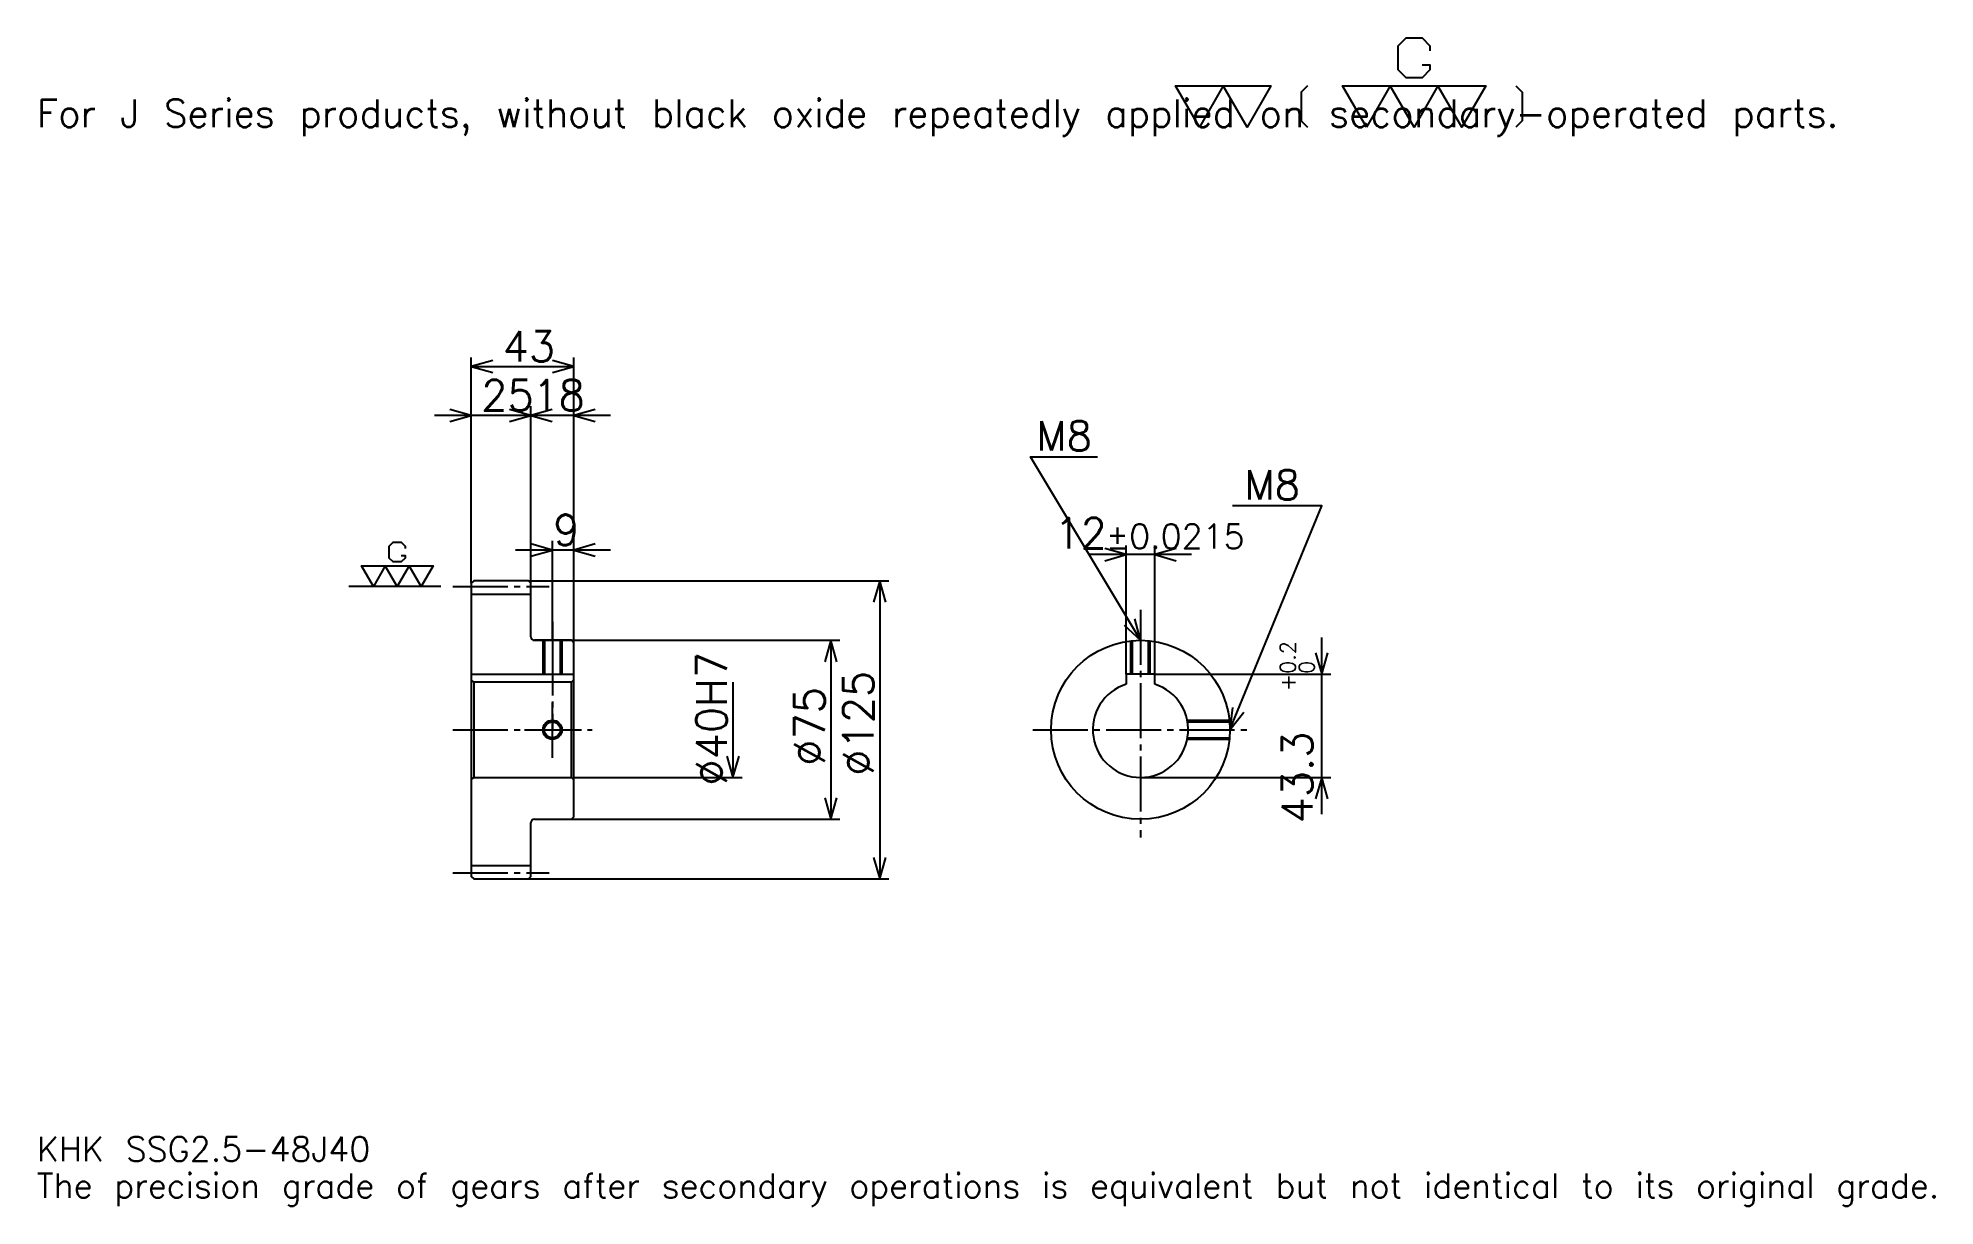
# Model space of a CAD drawing. Extents: x 26 to 822, y 9 to 499.
import ezdxf

# ---------------------------------------------------------------- set-up
doc = ezdxf.new("R2010")
doc.units = 0
doc.linetypes.add('DASHDOT', pattern=[30.782608, 23.086957, -2.565217, 2.565217, -2.565217])
doc.layers.get('0').update_dxf_attribs({"linetype": 'CONTINUOUS'})
doc.layers.add('DASHDOT', color=6, linetype='DASHDOT')
doc.styles.add('KANJI', font='TXT', dxfattribs={"bigfont": 'BIGFONT'})

msp = doc.modelspace()

# ---------------------------------------------------------------- linework, layer by layer
at = {"color": 5}
for p, q in [((207.782593, 271.565216), (207.782593, 365.195648)), ((207.782593, 361.347839), (250.782593, 361.347839)), ((250.782593, 271.565216), (250.782593, 365.195648)), ((232.782593, 271.565216), (232.782593, 344.673889)), ((248.173889, 340.82608), (192.391296, 340.82608)), ((266.173889, 340.82608), (217.391296, 340.82608)), ((241.782593, 271.565216), (241.782593, 288.239136)), ((266.173889, 284.391296), (226.391296, 284.391296)), ((509.760834, 282.478271), (466.978241, 282.478271)), ((482.369537, 232.365219), (482.369537, 286.32608)), ((494.369537, 232.365219), (494.369537, 286.32608)), ((207.782593, 270.565216), (207.782593, 271.565216)), ((231.782593, 271.565216), (250.782593, 271.565216)), ((232.782593, 270.565216), (232.782593, 271.565216)), ((241.782593, 246.565216), (241.782593, 271.565216)), ((241.782593, 246.565216), (241.782593, 271.565216)), ((250.782593, 271.565216), (382.891296, 271.565216)), ((250.782593, 245.565216), (250.782593, 271.565216)), ((379.043457, 271.565216), (379.043457, 146.565216)), ((564.347778, 173.67392), (564.347778, 247.756516)), ((234.282593, 246.565216), (250.782593, 246.565216)), ((250.782593, 246.565216), (362.369568, 246.565216)), ((358.521729, 246.565216), (358.521729, 171.565216)), ((494.369537, 232.365219), (568.195679, 232.365219)), ((317.478241, 229.065216), (317.478241, 189.065216)), ((250.782593, 189.065216), (321.32608, 189.065216)), ((488.369537, 189.065216), (568.195679, 189.065216)), ((234.282593, 171.565216), (250.782593, 171.565216)), ((250.782593, 171.565216), (362.369568, 171.565216)), ((231.782593, 146.565216), (250.782593, 146.565216)), ((250.782593, 146.565216), (382.891296, 146.565216))]:
    msp.add_line(p, q, dxfattribs=at)
at = {"color": 7}
msp.add_line((194.956512, 269.065216), (156.478241, 269.065216), dxfattribs=at)
at = {"color": 4}
for p, q in [((207.782593, 265.940216), (232.782593, 265.940216)), ((207.782593, 232.365219), (250.782593, 232.365219)), ((208.782593, 229.065216), (208.782593, 189.065216)), ((249.782593, 229.065216), (250.782593, 230.065216)), ((249.782593, 189.065216), (250.782593, 188.065216)), ((207.782593, 152.190216), (232.782593, 152.190216))]:
    msp.add_line(p, q, dxfattribs=at)
at = {"color": 7}
for points in [[(606.417358, 487.750427), (609.752136, 487.750427), (609.752136, 485.749573), (606.417358, 482.414795), (599.747803, 482.414795), (596.413025, 485.749573), (596.413025, 495.753906), (599.747803, 499.088715), (606.417358, 499.088715), (609.752136, 495.753906), (609.752136, 493.753052)], [(513.043457, 461.739136), (503.039124, 479.080017), (543.056519, 479.080017), (533.052124, 461.739136), (523.047791, 479.080017), (513.043457, 461.739136)], [(558.396484, 479.080017), (555.728699, 476.41217), (555.728699, 464.406952), (558.396484, 461.739136)], [(583.073914, 461.739136), (573.069519, 479.080017), (633.095642, 479.080017), (623.091309, 461.739136), (613.086914, 479.080017), (603.082581, 461.739136), (593.078247, 479.080017), (583.073914, 461.739136)], [(645.767822, 479.080017), (648.435669, 476.41217), (648.435669, 464.406952), (645.767822, 461.739136)], [(178.410858, 282.070862), (180.078247, 282.070862), (180.078247, 281.070435), (178.410858, 279.403046), (175.076065, 279.403046), (173.408676, 281.070435), (173.408676, 286.072601), (175.076065, 287.73999), (178.410858, 287.73999), (180.078247, 286.072601), (180.078247, 285.072174)], [(166.739105, 269.065216), (161.736938, 277.735657), (191.749985, 277.735657), (186.747803, 269.065216), (181.745636, 277.735657), (176.743469, 269.065216), (171.741287, 277.735657), (166.739105, 269.065216)]]:
    msp.add_lwpolyline(points, dxfattribs=at)
at = {"color": 5}
for points in [[(216.760849, 363.913025), (207.782593, 361.347839), (216.760849, 358.782593)], [(241.804337, 358.782593), (250.782593, 361.347839), (241.804337, 363.913025)], [(198.804337, 338.260864), (207.782593, 340.82608), (198.804337, 343.391296)], [(223.804337, 338.260864), (232.782593, 340.82608), (223.804337, 343.391296)], [(241.760849, 343.391296), (232.782593, 340.82608), (241.760849, 338.260864)], [(259.760864, 343.391296), (250.782593, 340.82608), (259.760864, 338.260864)], [(488.369537, 246.565216), (442.195618, 323.521729), (470.413025, 323.521729)], [(525.869507, 209.065216), (564.347778, 303), (526.89563, 303)], [(232.804337, 281.82608), (241.782593, 284.391296), (232.804337, 286.956512)], [(259.760864, 286.956512), (250.782593, 284.391296), (259.760864, 281.82608)], [(473.391266, 279.913025), (482.369537, 282.478271), (473.391266, 285.043457)], [(503.347809, 285.043457), (494.369537, 282.478271), (503.347809, 279.913025)], [(381.608673, 262.586945), (379.043457, 271.565216), (376.478241, 262.586945)], [(481.550598, 252.944214), (488.369537, 246.565216), (485.949921, 255.583801)], [(361.086945, 237.58696), (358.521729, 246.565216), (355.956512, 237.58696)], [(561.782593, 241.343475), (564.347778, 232.365219), (566.913025, 241.343475)], [(526.899048, 218.345825), (525.869507, 209.065216), (531.646606, 216.401093)], [(314.913025, 198.043472), (317.478241, 189.065216), (320.043457, 198.043472)], [(566.913025, 180.08696), (564.347778, 189.065216), (561.782593, 180.08696)], [(355.956512, 180.543472), (358.521729, 171.565216), (361.086945, 180.543472)], [(376.478241, 155.543472), (379.043457, 146.565216), (381.608673, 155.543472)]]:
    msp.add_lwpolyline(points, dxfattribs=at)
at = {"color": 4}
for points in [[(232.782593, 248.065216), (232.782593, 270.565216), (231.782593, 271.565216), (208.782593, 271.565216), (207.782593, 270.565216), (207.782593, 188.065216)], [(234.282593, 171.565216), (249.782593, 171.565216), (250.782593, 172.565216), (250.782593, 245.565216), (249.782593, 246.565216), (234.282593, 246.565216)], [(237.782593, 246.565216), (237.782593, 232.365219)], [(238.457596, 246.565216), (238.457596, 232.365219)], [(245.10759, 246.565216), (245.10759, 232.365219)], [(245.782593, 246.565216), (245.782593, 232.365219)], [(484.369537, 232.365219), (484.369537, 246.351273)], [(485.044525, 232.365219), (485.044525, 246.417511)], [(491.69455, 232.365219), (491.69455, 246.417511)], [(492.369537, 232.365219), (492.369537, 246.351273)], [(494.369537, 228.143997), (494.369537, 232.365219), (482.369537, 232.365219), (482.369537, 228.143997)], [(207.782593, 188.065216), (208.782593, 189.065216), (249.782593, 189.065216), (249.782593, 229.065216), (208.782593, 229.065216), (207.782593, 230.065216)], [(507.965454, 213.065216), (525.655579, 213.065216)], [(508.091217, 212.390213), (525.721802, 212.390213)], [(507.965454, 205.065216), (525.655579, 205.065216)], [(508.091217, 205.740219), (525.721802, 205.740219)], [(207.782593, 188.065216), (207.782593, 147.565216), (208.782593, 146.565216), (231.782593, 146.565216), (232.782593, 147.565216), (232.782593, 170.065216)]]:
    msp.add_lwpolyline(points, dxfattribs=at)
for centre, radius in [((488.369537, 209.065216), 37.5), ((241.782593, 209.065216), 3.325)]:
    msp.add_circle(centre, radius, dxfattribs=at)
at = {"color": 7}
msp.add_circle((241.782593, 209.065216), 4, dxfattribs=at)
at = {"color": 4}
for centre, radius, start, end in [((234.282593, 248.065216), 1.5, 180, 270), ((488.369537, 209.065216), 20, 107.457602748, 72.542397252), ((234.282593, 170.065216), 1.5, 90, 180)]:
    msp.add_arc(centre, radius, start, end, dxfattribs=at)
at = {"layer": 'DASHDOT', "color": 7}
for p, q in [((200.086945, 269.065216), (240.478241, 269.065216)), ((488.369537, 259.391296), (488.369537, 163.869568)), ((241.782593, 246.565216), (241.782593, 209.065216)), ((200.086945, 209.065216), (258.478241, 209.065216)), ((443.173889, 209.065216), (533.565186, 209.065216)), ((200.086945, 149.065216), (240.478241, 149.065216))]:
    msp.add_line(p, q, dxfattribs=at)
for points in [[(241.782593, 254.260864), (241.782593, 224.669556)], [(241.782593, 197.369568), (241.782593, 220.760864)], [(230.086945, 209.065216), (253.478241, 209.065216)]]:
    msp.add_lwpolyline(points, dxfattribs=at)

# ---------------------------------------------------------------- texts
at = {"color": 7, "style": 'KANJI'}
for s, height, p in [('For J Series products, without black oxide repeatedly applied on secondary-operated parts.', 11.543478, (25.652174, 461.739136)), ('43', 12.826087, (220.945633, 363.399994)), ('25', 12.826087, (211.945633, 342.878235)), ('18', 12.826087, (233.445633, 342.878235)), ('M8', 12.313044, (444.760864, 326.086945)), ('M8', 12.313044, (532.026062, 305.565216)), ('9', 12.826087, (242.114105, 286.443481)), ('12', 12.826087, (452.274384, 285.043457)), ('%%p0.0215', 10.26087, (473.948914, 285.043457)), ('KHK SSG2.5-48J40', 10.26087, (25.652174, 28.217392)), ('The precision grade of gears after secondary operations is equivalent but not identical to its original grade.', 10.26087, (25.652174, 12.826087))]:
    msp.add_text(s, height=height, dxfattribs=at).set_placement(p)
for s, height, p in [('%%c40H7', 12.826087, (314.913025, 185.657608)), ('0.2', 6.413043, (553.317383, 232.512436)), ('%%c125', 12.826087, (376.478241, 189.82608)), ('+', 6.413043, (553.317383, 225.329834)), ('0', 6.413043, (561.269531, 232.512436)), ('%%c75', 12.826087, (355.956512, 193.994568)), ('43.3', 12.826087, (560.5, 169.813446))]:
    msp.add_text(s, height=height, rotation=90, dxfattribs=at).set_placement(p)

doc.saveas('drawing.dxf')
